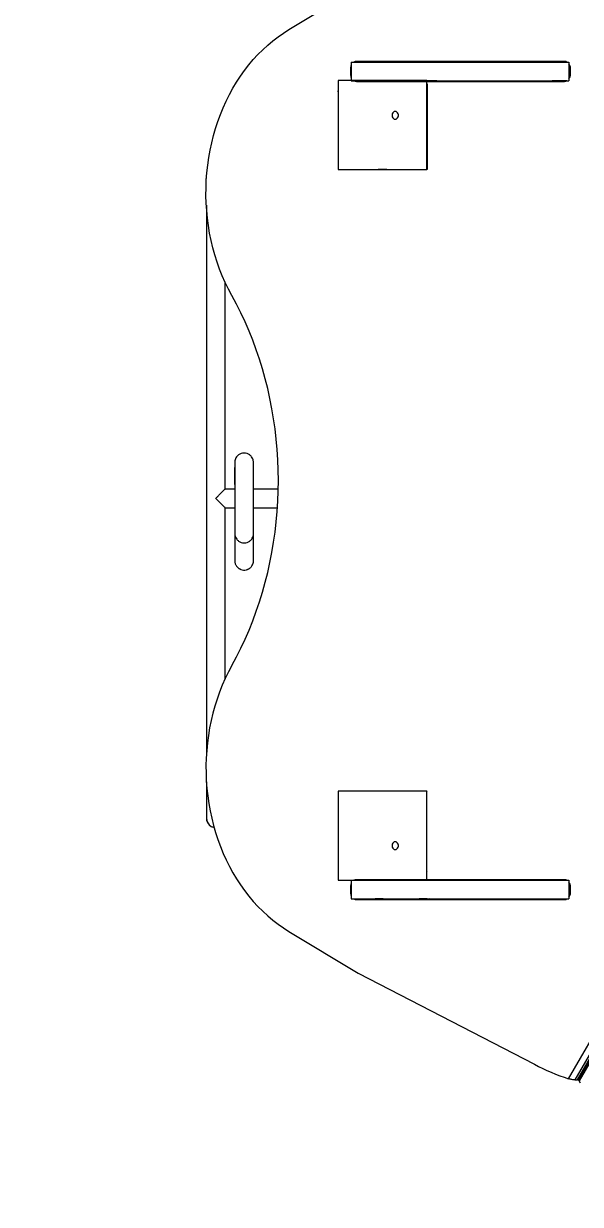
# Model space of a CAD drawing. Header units: millimetres. Extents: x -12977 to 11786, y -11805 to 10558.
# Drawn here: x 494 to 1120, y -6830 to -5501 of the extents above; entities that cross this region are included whole.
import ezdxf

# ---------------------------------------------------------------- set-up
doc = ezdxf.new("R2010")
doc.units = ezdxf.units.MM
for name, color, linetype in [('DIKOM_ОБЪЕКТ', 7, 'Continuous'), ('DIKOM_РАЗМЕР_ЗОНА', 7, 'Continuous'), ('DIKOM_РАЗМЕР_ОБЪЕКТА', 7, 'Continuous')]:
    doc.layers.add(name, color=color, linetype=linetype)
doc.styles.add('style1', font='arial.ttf', dxfattribs={"width": 0.8})
doc.dimstyles.new('1-50', dxfattribs={"dimtxt": 300, "dimasz": 200, "dimexe": 100, "dimexo": 0, "dimgap": 100, "dimtad": 1, "dimtxsty": 'style1', "dimcen": 200, "dimclrd": 7, "dimclre": 7, "dimclrt": 7, "dimadec": 1, "dimazin": 2, "dimtfac": 1, "dimtmove": 0, "dimatfit": 2, "dimfxl": 0, "dimlwd": 25, "dimlwe": 18, "dimarcsym": 0})

# ---------------------------------------------------------------- blocks, each defined once
blk = doc.blocks.new('*D9')
at = {"layer": 'Defpoints', "color": 0, "transparency": 16777216}
for p in [(-11007.4, 666.1), (8788, 666.1), (8788, -10518.7)]:
    blk.add_point(p, dxfattribs=at)
at = {"layer": 'DIKOM_РАЗМЕР_ОБЪЕКТА', "color": 7, "lineweight": 18, "transparency": 16777216}
for p, q in [((-11007.4, 666.1), (-11007.4, -10618.7)), ((8788, 666.1), (8788, -10618.7))]:
    blk.add_line(p, q, dxfattribs=at)
at = {"layer": 'DIKOM_РАЗМЕР_ОБЪЕКТА', "color": 7, "lineweight": 25, "transparency": 16777216}
blk.add_line((-10807.4, -10518.7), (8588, -10518.7), dxfattribs=at)
at = {"layer": 'DIKOM_РАЗМЕР_ОБЪЕКТА', "color": 7, "transparency": 16777216}
for points in [[(-10807.4, -10485.3), (-10807.4, -10552), (-11007.4, -10518.7)], [(8588, -10485.3), (8588, -10552), (8788, -10518.7)]]:
    blk.add_solid(points, dxfattribs=at)
at = {"layer": 'DIKOM_РАЗМЕР_ОБЪЕКТА', "color": 7, "transparency": 16777216, "insert": (-1823.6, -10265.5), "char_height": 300, "attachment_point": 5, "style": 'style1'}
blk.add_mtext('19750', dxfattribs=at)
blk = doc.blocks.new('*D12')
at = {"layer": 'Defpoints', "color": 0, "transparency": 16777216}
for p in [(-12976.7, 124.1), (10764.9, 125.7), (10764.9, -11704.7)]:
    blk.add_point(p, dxfattribs=at)
at = {"layer": 'DIKOM_РАЗМЕР_ЗОНА', "color": 7, "lineweight": 18, "transparency": 16777216}
for p, q in [((-12976.7, 124.1), (-12976.7, -11804.7)), ((10764.9, 125.7), (10764.9, -11804.7))]:
    blk.add_line(p, q, dxfattribs=at)
at = {"layer": 'DIKOM_РАЗМЕР_ЗОНА', "color": 7, "lineweight": 25, "transparency": 16777216}
blk.add_line((-12776.7, -11704.7), (10564.9, -11704.7), dxfattribs=at)
at = {"layer": 'DIKOM_РАЗМЕР_ЗОНА', "color": 7, "transparency": 16777216}
for points in [[(-12776.7, -11671.3), (-12776.7, -11738), (-12976.7, -11704.7)], [(10564.9, -11671.3), (10564.9, -11738), (10764.9, -11704.7)]]:
    blk.add_solid(points, dxfattribs=at)
at = {"layer": 'DIKOM_РАЗМЕР_ЗОНА', "color": 7, "transparency": 16777216, "insert": (-1904.6, -11451.4), "char_height": 300, "attachment_point": 5, "style": 'style1'}
blk.add_mtext('23750', dxfattribs=at)

msp = doc.modelspace()

# ---------------------------------------------------------------- linework, layer by layer
at = {"layer": 'DIKOM_ОБЪЕКТ', "color": 7, "linetype": 'Continuous', "lineweight": 15}
for p, q in [((792.271, -5507.485), (870.252, -5460.409)), ((861.65, -5551.392), (861.65, -5557.792)), ((862.468, -5551.392), (861.65, -5551.392)), ((862.467, -5544.092), (862.467, -5565.092)), ((1102.676, -5543.386), (868.187, -5543.392)), ((868.187, -5543.392), (876.836, -5543.392)), ((876.836, -5543.392), (1102.762, -5543.387)), ((951.537, -5543.391), (950.294, -5544.108)), ((981.538, -5543.39), (980.27, -5544.122)), ((986.363, -5544.068), (987.539, -5543.39)), ((986.366, -5544.067), (987.54, -5543.39)), ((987.539, -5543.389), (986.414, -5544.039)), ((987.54, -5543.39), (986.415, -5544.039)), ((1107.578, -5544.086), (1107.578, -5565.086)), ((1109.212, -5557.786), (1109.213, -5551.386)), ((947.614, -5564.862), (847.613, -5564.862)), ((847.613, -5564.862), (847.613, -5664.862)), ((861.65, -5557.792), (862.467, -5557.792)), ((868.187, -5565.792), (1102.676, -5565.786)), ((943.955, -5565.19), (874.348, -5565.191)), ((909.059, -5565.191), (874.348, -5565.191)), ((909.684, -5565.092), (939.097, -5565.091)), ((932.727, -5565.145), (932.704, -5565.106)), ((932.778, -5565.163), (932.745, -5565.106)), ((958.701, -5565.092), (939.097, -5565.091)), ((939.097, -5565.091), (939.097, -5565.79)), ((943.952, -5565.09), (943.813, -5565.171)), ((943.828, -5565.162), (943.927, -5565.105)), ((943.955, -5565.19), (943.903, -5565.162)), ((943.941, -5565.101), (943.934, -5565.105)), ((943.955, -5565.79), (943.955, -5565.19)), ((947.614, -5664.862), (947.614, -5564.862)), ((947.635, -5564.874), (947.614, -5564.862)), ((947.805, -5568.422), (947.805, -5664.959)), ((949.936, -5565.1), (948.74, -5565.79)), ((949.936, -5565.1), (948.74, -5565.79)), ((949.937, -5565.1), (948.741, -5565.79)), ((949.937, -5565.1), (948.741, -5565.79)), ((958.701, -5565.79), (958.701, -5565.092)), ((961.995, -5565.79), (961.995, -5565.093)), ((1088.522, -5565.088), (1088.521, -5565.088)), ((1088.521, -5565.088), (1088.521, -5565.786)), ((1088.522, -5565.088), (1088.522, -5565.786)), ((1105.347, -5565.088), (1088.522, -5565.088)), ((847.613, -5664.862), (947.614, -5664.862)), ((847.789, -5664.959), (847.613, -5664.862)), ((947.789, -5664.959), (947.614, -5664.862)), ((731.253, -5999.437), (731.138, -6000.658)), ((731.279, -6024.664), (720.322, -6024.665)), ((780.312, -6024.664), (752.372, -6024.664)), ((720.336, -6045.664), (731.299, -6045.665)), ((752.393, -6045.665), (779.38, -6045.665)), ((947.614, -6364.863), (847.613, -6364.863)), ((847.613, -6364.863), (847.613, -6464.862)), ((947.614, -6464.862), (947.614, -6364.863)), ((947.801, -6364.965), (947.614, -6364.863)), ((947.805, -6364.968), (947.801, -6364.968)), ((947.805, -6364.968), (947.802, -6364.968)), ((704.816, -6404.347), (704.824, -6404.351)), ((948.462, -6454.955), (948.46, -6454.954)), ((847.613, -6464.862), (947.614, -6464.862)), ((861.65, -6472.392), (861.65, -6478.792)), ((862.468, -6472.392), (861.65, -6472.392)), ((862.467, -6472.392), (861.65, -6472.392)), ((862.467, -6465.092), (862.467, -6486.092)), ((1102.676, -6464.386), (868.187, -6464.392)), ((868.187, -6464.392), (876.836, -6464.392)), ((868.187, -6464.392), (876.836, -6464.393)), ((876.836, -6464.392), (1102.762, -6464.387)), ((939.097, -6464.391), (939.097, -6465.089)), ((943.955, -6465.089), (943.955, -6464.391)), ((947.635, -6464.874), (947.614, -6464.862)), ((948.63, -6464.391), (949.84, -6465.089)), ((958.701, -6465.089), (958.701, -6464.39)), ((961.995, -6465.088), (961.995, -6464.39)), ((1088.521, -6464.387), (1088.521, -6465.086)), ((1088.523, -6464.387), (1088.522, -6465.086)), ((1107.578, -6465.086), (1107.578, -6486.086)), ((1109.213, -6478.786), (1109.212, -6472.386)), ((861.65, -6478.792), (862.467, -6478.792)), ((868.187, -6486.792), (1102.676, -6486.786)), ((943.941, -6486.101), (943.935, -6486.105)), ((951.184, -6486.79), (949.981, -6486.095)), ((950.053, -6486.042), (951.348, -6486.79)), ((951.36, -6486.79), (950.083, -6486.053)), ((950.217, -6486.084), (951.44, -6486.79)), ((980.217, -6486.082), (981.441, -6486.789)), ((986.259, -6486.116), (987.425, -6486.789)), ((1102.142, -6486.093), (1105.338, -6486.092)), ((792.271, -6522.703), (870.252, -6569.775)), ((1107.169, -6688.411), (1196.249, -6534.124)), ((1202.869, -6536.315), (1114.294, -6689.727)), ((1117.177, -6689.728), (1206.015, -6535.86)), ((1118.044, -6689.562), (1207.141, -6535.245)), ((1209.029, -6533.586), (1118.736, -6689.975)), ((1208.66, -6535.562), (1119.032, -6690.798)), ((870.252, -6569.775), (1068.652, -6672.185)), ((1114.294, -6689.727), (1117.177, -6689.728)), ((1120.474, -6693.295), (1119.032, -6690.798))]:
    msp.add_line(p, q, dxfattribs=at)
at = {"layer": 'DIKOM_ОБЪЕКТ', "color": 7, "linetype": 'Continuous', "lineweight": 15, "flags": 128}
for points in [[(727.94, -5806.767), (724.127, -5799.6), (720.561, -5792.244), (717.249, -5784.713), (714.197, -5777.02), (711.409, -5769.177), (708.892, -5761.199), (706.648, -5753.099), (704.682, -5744.892), (702.998, -5736.591), (701.598, -5728.212), (700.485, -5719.768), (699.66, -5711.275), (699.126, -5702.747), (698.883, -5694.2), (698.931, -5685.648), (699.271, -5677.105), (699.902, -5668.587), (700.822, -5660.109), (702.031, -5651.685), (703.525, -5643.33), (705.303, -5635.059), (707.361, -5626.885), (709.696, -5618.824), (712.304, -5610.889), (715.18, -5603.094), (718.319, -5595.453), (721.716, -5587.979), (725.364, -5580.684), (729.258, -5573.582), (733.391, -5566.685), (737.754, -5560.005), (742.342, -5553.554), (747.146, -5547.342), (752.157, -5541.381), (757.367, -5535.681), (762.767, -5530.252), (768.347, -5525.104), (774.097, -5520.245), (780.009, -5515.683), (786.07, -5511.427), (792.271, -5507.485)], [(862.467, -5544.092), (870.453, -5544.092), (878.736, -5544.091), (887.308, -5544.091), (896.163, -5544.091), (905.294, -5544.09), (914.693, -5544.09), (924.354, -5544.09), (934.268, -5544.089), (944.427, -5544.089), (954.824, -5544.089), (965.45, -5544.088), (976.296, -5544.088), (987.355, -5544.088), (998.616, -5544.088), (1010.072, -5544.087), (1021.713, -5544.087), (1033.529, -5544.087), (1045.512, -5544.086), (1057.651, -5544.086), (1069.937, -5544.086), (1082.36, -5544.086), (1094.911, -5544.086), (1107.578, -5544.086)], [(980.334, -5544.085), (980.633, -5543.912), (981.538, -5543.39)], [(862.467, -5565.092), (870.453, -5565.092), (878.736, -5565.091), (887.308, -5565.091), (896.163, -5565.091), (905.294, -5565.09), (914.693, -5565.09), (924.354, -5565.09), (934.268, -5565.089), (944.427, -5565.089), (954.824, -5565.089), (965.45, -5565.088), (976.296, -5565.088), (987.355, -5565.088), (998.616, -5565.088), (1010.072, -5565.087), (1021.713, -5565.087), (1033.529, -5565.087), (1045.511, -5565.086), (1057.651, -5565.086), (1069.937, -5565.086), (1082.36, -5565.086), (1094.911, -5565.086), (1107.578, -5565.086)], [(874.187, -5565.106), (875.289, -5565.106), (879.29, -5565.107), (883.398, -5565.106), (887.58, -5565.107), (891.809, -5565.107), (896.054, -5565.106), (900.282, -5565.106), (904.465, -5565.107), (908.573, -5565.106), (912.574, -5565.106), (916.442, -5565.106), (920.147, -5565.106), (923.664, -5565.106), (926.966, -5565.106), (930.03, -5565.106), (932.834, -5565.106), (935.358, -5565.106), (937.584, -5565.105), (939.495, -5565.105), (941.077, -5565.105), (942.32, -5565.105), (943.215, -5565.105), (943.754, -5565.105), (943.934, -5565.105)], [(874.187, -5565.106), (875.289, -5565.106), (879.29, -5565.106), (883.398, -5565.106), (887.581, -5565.106), (891.809, -5565.106), (896.053, -5565.106), (900.282, -5565.106), (904.465, -5565.106), (908.573, -5565.106), (909.444, -5565.106)], [(880.364, -5565.14), (880.548, -5565.14), (881.096, -5565.14), (881.991, -5565.14), (883.211, -5565.141), (884.721, -5565.14), (886.481, -5565.141), (888.442, -5565.141), (890.55, -5565.141), (892.75, -5565.141), (894.979, -5565.141), (897.178, -5565.141), (899.287, -5565.14), (901.248, -5565.14), (903.008, -5565.14), (904.518, -5565.141), (905.737, -5565.14), (906.632, -5565.14), (907.18, -5565.14), (907.364, -5565.14), (907.179, -5565.14), (906.632, -5565.14), (905.736, -5565.14), (904.517, -5565.14), (903.006, -5565.14), (901.247, -5565.14), (899.286, -5565.14), (897.177, -5565.14), (894.978, -5565.14), (892.748, -5565.14), (890.549, -5565.14), (888.44, -5565.14), (886.479, -5565.14), (884.72, -5565.14), (883.21, -5565.14), (881.991, -5565.14), (881.095, -5565.14), (880.548, -5565.14), (880.364, -5565.14)], [(880.364, -5565.14), (880.548, -5565.14), (881.095, -5565.14), (881.991, -5565.14), (883.211, -5565.14), (884.721, -5565.141), (886.481, -5565.141), (888.442, -5565.141), (890.55, -5565.141), (892.75, -5565.141), (894.979, -5565.141), (897.179, -5565.141), (899.287, -5565.141), (901.248, -5565.141), (903.008, -5565.141), (904.518, -5565.14), (905.737, -5565.14), (906.633, -5565.14), (907.18, -5565.14), (907.364, -5565.14), (907.179, -5565.14), (906.632, -5565.14), (905.736, -5565.14), (904.517, -5565.14), (903.006, -5565.14), (901.247, -5565.14), (899.286, -5565.14), (897.177, -5565.14), (894.978, -5565.14), (892.748, -5565.14), (890.549, -5565.14), (888.44, -5565.14), (886.479, -5565.14), (884.72, -5565.14), (883.21, -5565.14), (881.99, -5565.14), (881.095, -5565.14), (880.548, -5565.14), (880.364, -5565.14)], [(898.334, -5565.105), (898.156, -5565.105), (897.636, -5565.104), (896.816, -5565.104), (895.762, -5565.105), (894.561, -5565.105), (893.309, -5565.104), (892.107, -5565.104), (891.053, -5565.105), (890.233, -5565.105), (889.713, -5565.105), (889.534, -5565.105), (889.713, -5565.105), (890.233, -5565.104), (891.053, -5565.105), (892.106, -5565.105), (893.308, -5565.105), (894.56, -5565.105), (895.762, -5565.105), (896.816, -5565.105), (897.636, -5565.105), (898.156, -5565.105), (898.334, -5565.105)], [(898.334, -5565.105), (898.156, -5565.105), (897.636, -5565.105), (896.816, -5565.104), (895.763, -5565.104), (894.561, -5565.104), (893.309, -5565.104), (892.107, -5565.104), (891.053, -5565.104), (890.233, -5565.105), (889.713, -5565.105), (889.534, -5565.105), (889.713, -5565.105), (890.233, -5565.105), (891.053, -5565.105), (892.106, -5565.105), (893.308, -5565.105), (894.56, -5565.105), (895.762, -5565.105), (896.816, -5565.105), (897.636, -5565.105), (898.156, -5565.105), (898.334, -5565.105)], [(898.341, -5565.101), (898.162, -5565.101), (897.642, -5565.101), (896.822, -5565.101), (895.769, -5565.101), (894.567, -5565.101), (893.315, -5565.101), (892.113, -5565.101), (891.059, -5565.101), (890.239, -5565.101), (889.719, -5565.101), (889.541, -5565.101), (889.719, -5565.101), (890.239, -5565.101), (891.059, -5565.101), (892.113, -5565.101), (893.314, -5565.101), (894.566, -5565.101), (895.768, -5565.101), (896.822, -5565.101), (897.642, -5565.101), (898.162, -5565.101), (898.341, -5565.101)], [(898.341, -5565.101), (898.162, -5565.101), (897.642, -5565.101), (896.822, -5565.101), (895.769, -5565.101), (894.567, -5565.101), (893.315, -5565.101), (892.113, -5565.101), (891.059, -5565.101), (890.239, -5565.101), (889.719, -5565.101), (889.541, -5565.101), (889.719, -5565.101), (890.239, -5565.101), (891.059, -5565.101), (892.113, -5565.101), (893.314, -5565.101), (894.567, -5565.101), (895.768, -5565.101), (896.822, -5565.101), (897.642, -5565.101), (898.162, -5565.101), (898.341, -5565.101)], [(898.347, -5565.097), (898.169, -5565.097), (897.648, -5565.097), (896.828, -5565.097), (895.775, -5565.097), (894.573, -5565.097), (893.321, -5565.097), (892.119, -5565.097), (891.066, -5565.097), (890.246, -5565.097), (889.725, -5565.097), (889.547, -5565.097), (889.725, -5565.097), (890.245, -5565.097), (891.065, -5565.097), (892.119, -5565.097), (893.32, -5565.097), (894.573, -5565.097), (895.774, -5565.097), (896.828, -5565.097), (897.648, -5565.097), (898.168, -5565.097), (898.347, -5565.097)], [(898.347, -5565.097), (898.169, -5565.097), (897.648, -5565.097), (896.828, -5565.097), (895.775, -5565.097), (894.573, -5565.097), (893.321, -5565.097), (892.119, -5565.097), (891.066, -5565.097), (890.245, -5565.097), (889.725, -5565.097), (889.547, -5565.097), (889.725, -5565.097), (890.245, -5565.097), (891.065, -5565.097), (892.119, -5565.097), (893.32, -5565.097), (894.573, -5565.097), (895.774, -5565.097), (896.828, -5565.097), (897.648, -5565.097), (898.169, -5565.097), (898.347, -5565.097)], [(947.818, -5565.093), (947.64, -5565.093), (947.12, -5565.092), (946.3, -5565.092), (945.246, -5565.093), (944.044, -5565.093), (942.792, -5565.092), (941.59, -5565.092), (940.537, -5565.093), (939.717, -5565.093), (939.196, -5565.092), (939.018, -5565.092), (939.196, -5565.093), (939.717, -5565.093), (940.536, -5565.093), (941.59, -5565.093), (942.792, -5565.093), (944.044, -5565.093), (945.246, -5565.093), (946.299, -5565.093), (947.119, -5565.093), (947.64, -5565.093), (947.818, -5565.093)], [(943.941, -5565.101), (945.033, -5565.1), (946.5, -5565.1), (948.34, -5565.1), (950.549, -5565.099), (953.124, -5565.099), (956.06, -5565.099), (959.351, -5565.098), (962.993, -5565.098), (966.979, -5565.098), (971.301, -5565.097), (975.952, -5565.097), (980.925, -5565.097), (986.209, -5565.097), (991.796, -5565.097), (997.676, -5565.096), (1003.839, -5565.096), (1010.274, -5565.096), (1016.969, -5565.096), (1023.914, -5565.095), (1031.094, -5565.095), (1038.499, -5565.095), (1046.114, -5565.095), (1053.927, -5565.095), (1061.924, -5565.094)], [(958.701, -5565.092), (960.029, -5565.092), (961.03, -5565.092), (961.684, -5565.092), (961.978, -5565.093), (961.995, -5565.093)], [(1061.924, -5565.094), (1066.915, -5565.094), (1071.694, -5565.094), (1076.24, -5565.094), (1080.535, -5565.094), (1084.56, -5565.094), (1088.296, -5565.094), (1088.521, -5565.094)], [(911.898, -5599.691), (910.885, -5599.869), (909.955, -5600.389), (909.181, -5601.21), (908.628, -5602.263), (908.34, -5603.465), (908.34, -5604.717), (908.628, -5605.919), (909.181, -5606.972), (909.955, -5607.793), (910.885, -5608.313), (911.898, -5608.491), (912.911, -5608.312), (913.842, -5607.793), (914.615, -5606.972), (915.168, -5605.919), (915.457, -5604.717), (915.457, -5603.464), (915.168, -5602.263), (914.615, -5601.209), (913.842, -5600.389), (912.911, -5599.869), (911.898, -5599.691)], [(911.898, -5599.691), (910.885, -5599.869), (909.955, -5600.389), (909.181, -5601.21), (908.628, -5602.263), (908.34, -5603.465), (908.34, -5604.717), (908.628, -5605.919), (909.181, -5606.972), (909.955, -5607.792), (910.885, -5608.313), (911.898, -5608.491), (912.911, -5608.313), (913.842, -5607.792), (914.615, -5606.972), (915.168, -5605.919), (915.457, -5604.717), (915.457, -5603.465), (915.168, -5602.263), (914.615, -5601.209), (913.842, -5600.389), (912.911, -5599.869), (911.898, -5599.691)], [(699.379, -5675.328), (699.422, -5674.179), (699.498, -5673.557)], [(699.385, -5675.222), (699.43, -5674.183), (699.49, -5673.67)], [(892.62, -5664.866), (892.805, -5664.866), (893.348, -5664.866), (894.207, -5664.866), (895.32, -5664.866), (896.603, -5664.866), (897.962, -5664.866), (899.295, -5664.866), (900.504, -5664.866), (901.499, -5664.866), (902.206, -5664.866), (902.573, -5664.866), (902.573, -5664.866), (902.205, -5664.866), (901.498, -5664.866), (900.503, -5664.866), (899.293, -5664.866), (897.96, -5664.866), (896.602, -5664.866), (895.319, -5664.866), (894.206, -5664.866), (893.347, -5664.866), (892.805, -5664.866), (892.62, -5664.866)], [(727.94, -6223.425), (733.173, -6213.698), (738.154, -6203.775), (742.877, -6193.664), (747.337, -6183.377), (751.531, -6172.923), (755.454, -6162.312), (759.102, -6151.555), (762.472, -6140.664), (765.56, -6129.648), (768.363, -6118.518), (770.879, -6107.287), (773.104, -6095.963), (775.038, -6084.56), (776.677, -6073.088), (778.02, -6061.558), (779.066, -6049.983), (779.814, -6038.372), (780.264, -6026.739), (780.413, -6015.094), (780.264, -6003.45), (779.814, -5991.816), (779.066, -5980.206), (778.02, -5968.63), (776.677, -5957.101), (775.038, -5945.629), (773.104, -5934.226), (770.879, -5922.903), (768.363, -5911.671), (765.56, -5900.542), (762.472, -5889.526), (759.102, -5878.635), (755.454, -5867.878), (751.531, -5857.268), (747.337, -5846.814), (742.876, -5836.527), (738.154, -5826.416), (733.173, -5816.493), (727.94, -5806.767)], [(731.248, -5994.767), (731.248, -5994.946), (731.248, -5995.482), (731.248, -5996.369), (731.249, -5997.6), (731.251, -5999.164), (731.252, -6001.046), (731.254, -6003.23), (731.256, -6005.697), (731.259, -6008.424), (731.262, -6011.386), (731.265, -6014.559), (731.268, -6017.911), (731.271, -6021.415)], [(731.248, -5994.767), (731.248, -5994.948), (731.249, -5995.49), (731.25, -5996.387), (731.251, -5997.632), (731.253, -5999.214), (731.255, -6001.117), (731.257, -6003.325), (731.26, -6005.818), (731.263, -6008.573), (731.266, -6011.565), (731.269, -6014.767), (731.273, -6018.15), (731.276, -6021.684), (731.279, -6025.337), (731.283, -6029.074), (731.287, -6032.864), (731.291, -6036.67), (731.294, -6040.46), (731.298, -6044.197), (731.301, -6047.85), (731.305, -6051.384), (731.308, -6054.767), (731.311, -6057.969), (731.313, -6060.961), (731.316, -6063.716), (731.318, -6066.209), (731.32, -6068.417), (731.322, -6070.32), (731.323, -6071.902), (731.324, -6073.147), (731.325, -6074.044), (731.325, -6074.586), (731.325, -6074.767)], [(752.418, -6074.747), (752.418, -6074.566), (752.418, -6074.024), (752.417, -6073.126), (752.416, -6071.882), (752.415, -6070.3), (752.414, -6068.397), (752.412, -6066.189), (752.409, -6063.696), (752.407, -6060.941), (752.404, -6057.949), (752.401, -6054.747), (752.398, -6051.364), (752.395, -6047.83), (752.391, -6044.177), (752.388, -6040.439), (752.384, -6036.65), (752.38, -6032.844), (752.377, -6029.054), (752.373, -6025.317), (752.369, -6021.664), (752.366, -6018.13), (752.362, -6014.747), (752.359, -6011.545), (752.356, -6008.553), (752.353, -6005.797), (752.351, -6003.305), (752.348, -6001.097), (752.346, -5999.193), (752.345, -5997.612), (752.343, -5996.367), (752.342, -5995.47), (752.341, -5994.928), (752.341, -5994.747)], [(731.128, -6011.675), (731.128, -6011.683), (731.268, -6013.394)], [(731.3, -6051.01), (731.303, -6054.441), (731.306, -6057.691), (731.309, -6060.728), (731.312, -6063.528), (731.315, -6066.061), (731.317, -6068.306), (731.319, -6070.242), (731.321, -6071.851), (731.323, -6073.118), (731.324, -6074.031), (731.325, -6074.583), (731.325, -6074.767)], [(727.94, -6223.425), (724.127, -6230.592), (720.561, -6237.948), (717.249, -6245.479), (714.197, -6253.173), (711.409, -6261.016), (708.892, -6268.994), (706.648, -6277.094), (704.682, -6285.301), (702.998, -6293.602), (701.598, -6301.981), (700.485, -6310.425), (699.66, -6318.918), (699.126, -6327.446), (698.883, -6335.993), (698.931, -6344.546), (699.271, -6353.088), (699.902, -6361.606), (700.822, -6370.084), (702.031, -6378.508), (703.525, -6386.863), (705.303, -6395.134), (707.361, -6403.307), (709.696, -6411.368), (712.304, -6419.303), (715.18, -6427.098), (718.319, -6434.739), (721.716, -6442.213), (725.364, -6449.508), (729.258, -6456.609), (733.391, -6463.506), (737.755, -6470.186), (742.342, -6476.637), (747.146, -6482.848), (752.157, -6488.809), (757.367, -6494.508), (762.767, -6499.937), (768.347, -6505.085), (774.097, -6509.944), (780.009, -6514.505), (786.07, -6518.761), (792.271, -6522.703)], [(704.824, -6404.351), (706.092, -6404.943), (707.956, -6405.473), (707.959, -6405.474)], [(911.898, -6421.691), (910.885, -6421.869), (909.955, -6422.389), (909.181, -6423.21), (908.628, -6424.263), (908.34, -6425.465), (908.34, -6426.717), (908.628, -6427.919), (909.181, -6428.972), (909.955, -6429.792), (910.885, -6430.313), (911.898, -6430.491), (912.911, -6430.313), (913.842, -6429.792), (914.615, -6428.972), (915.168, -6427.919), (915.456, -6426.717), (915.457, -6425.465), (915.168, -6424.263), (914.615, -6423.21), (913.842, -6422.389), (912.911, -6421.869), (911.898, -6421.691)], [(911.898, -6421.691), (910.885, -6421.869), (909.955, -6422.389), (909.181, -6423.21), (908.628, -6424.263), (908.34, -6425.465), (908.34, -6426.717), (908.628, -6427.919), (909.181, -6428.972), (909.955, -6429.792), (910.885, -6430.313), (911.898, -6430.491), (912.911, -6430.313), (913.842, -6429.792), (914.615, -6428.972), (915.168, -6427.919), (915.457, -6426.717), (915.457, -6425.465), (915.168, -6424.263), (914.615, -6423.209), (913.842, -6422.389), (912.911, -6421.869), (911.898, -6421.691)], [(862.467, -6465.092), (870.453, -6465.092), (878.736, -6465.091), (887.308, -6465.091), (896.162, -6465.091), (905.294, -6465.09), (914.693, -6465.09), (924.354, -6465.09), (934.268, -6465.089), (944.427, -6465.089), (954.824, -6465.089), (965.45, -6465.088), (976.297, -6465.088), (987.355, -6465.088), (998.616, -6465.087), (1010.072, -6465.087), (1021.713, -6465.087), (1033.529, -6465.087), (1045.511, -6465.087), (1057.651, -6465.086), (1069.937, -6465.086), (1082.36, -6465.086), (1094.911, -6465.086), (1107.578, -6465.086)], [(911.297, -6464.963), (911.113, -6464.963), (910.566, -6464.964), (909.67, -6464.964), (908.451, -6464.964), (906.941, -6464.964), (905.182, -6464.964), (903.221, -6464.964), (901.112, -6464.964), (898.913, -6464.964), (896.684, -6464.964), (894.484, -6464.964), (892.375, -6464.964), (890.414, -6464.964), (888.655, -6464.964), (887.144, -6464.964), (885.924, -6464.964), (885.029, -6464.964), (884.481, -6464.963), (884.296, -6464.963), (884.48, -6464.963), (885.027, -6464.963), (885.923, -6464.963), (887.142, -6464.963), (888.652, -6464.963), (890.411, -6464.962), (892.372, -6464.962), (894.481, -6464.962), (896.68, -6464.962), (898.909, -6464.962), (901.109, -6464.962), (903.218, -6464.962), (905.179, -6464.962), (906.938, -6464.963), (908.449, -6464.963), (909.669, -6464.963), (910.564, -6464.963), (911.112, -6464.963), (911.297, -6464.963)], [(902.62, -6464.866), (902.434, -6464.866), (901.892, -6464.866), (901.033, -6464.866), (899.921, -6464.866), (898.638, -6464.866), (897.279, -6464.866), (895.946, -6464.866), (894.737, -6464.866), (893.742, -6464.866), (893.034, -6464.866), (892.666, -6464.866), (892.666, -6464.866), (893.033, -6464.866), (893.741, -6464.866), (894.736, -6464.865), (895.945, -6464.865), (897.278, -6464.865), (898.636, -6464.865), (899.919, -6464.865), (901.032, -6464.865), (901.892, -6464.866), (902.434, -6464.866), (902.62, -6464.866)], [(862.467, -6486.092), (870.453, -6486.092), (878.736, -6486.091), (887.308, -6486.091), (896.163, -6486.09), (905.294, -6486.09), (914.693, -6486.09), (924.354, -6486.09), (934.268, -6486.089), (944.427, -6486.089), (954.824, -6486.089), (965.45, -6486.088), (976.297, -6486.088), (987.355, -6486.088), (998.616, -6486.088), (1010.072, -6486.087), (1021.713, -6486.087), (1033.529, -6486.087), (1045.512, -6486.086), (1057.651, -6486.086), (1069.937, -6486.086), (1082.36, -6486.086), (1094.911, -6486.086), (1107.578, -6486.086)], [(874.187, -6486.106), (875.289, -6486.107), (879.29, -6486.107), (883.398, -6486.106), (887.581, -6486.106), (891.809, -6486.107), (896.054, -6486.106), (900.282, -6486.106), (904.465, -6486.106), (908.573, -6486.106), (912.574, -6486.106), (916.442, -6486.106), (920.147, -6486.106), (923.664, -6486.106), (926.966, -6486.106), (930.03, -6486.106), (932.834, -6486.106), (935.358, -6486.106), (937.584, -6486.105), (939.495, -6486.105), (941.077, -6486.105), (942.32, -6486.105), (943.215, -6486.105), (943.754, -6486.105), (943.935, -6486.105)], [(898.335, -6486.104), (898.156, -6486.105), (897.636, -6486.104), (896.816, -6486.104), (895.763, -6486.105), (894.561, -6486.105), (893.309, -6486.104), (892.107, -6486.104), (891.053, -6486.105), (890.233, -6486.105), (889.713, -6486.105), (889.534, -6486.105), (889.713, -6486.105), (890.233, -6486.105), (891.053, -6486.105), (892.106, -6486.105), (893.308, -6486.105), (894.56, -6486.105), (895.762, -6486.105), (896.816, -6486.105), (897.636, -6486.105), (898.156, -6486.105), (898.335, -6486.104)], [(898.341, -6486.101), (898.162, -6486.101), (897.642, -6486.101), (896.822, -6486.101), (895.769, -6486.101), (894.567, -6486.101), (893.315, -6486.101), (892.113, -6486.101), (891.059, -6486.101), (890.239, -6486.101), (889.719, -6486.101), (889.541, -6486.101), (889.719, -6486.101), (890.239, -6486.101), (891.059, -6486.101), (892.113, -6486.101), (893.314, -6486.101), (894.566, -6486.101), (895.768, -6486.101), (896.822, -6486.101), (897.642, -6486.101), (898.162, -6486.101), (898.341, -6486.101)], [(898.347, -6486.097), (898.169, -6486.097), (897.648, -6486.097), (896.828, -6486.097), (895.775, -6486.097), (894.573, -6486.097), (893.321, -6486.097), (892.119, -6486.097), (891.066, -6486.097), (890.245, -6486.097), (889.725, -6486.097), (889.547, -6486.097), (889.725, -6486.097), (890.245, -6486.097), (891.065, -6486.097), (892.119, -6486.097), (893.32, -6486.097), (894.573, -6486.097), (895.774, -6486.097), (896.828, -6486.097), (897.648, -6486.097), (898.168, -6486.097), (898.347, -6486.097)], [(947.818, -6486.093), (947.64, -6486.093), (947.12, -6486.092), (946.3, -6486.092), (945.246, -6486.093), (944.044, -6486.093), (942.792, -6486.092), (941.59, -6486.092), (940.537, -6486.093), (939.717, -6486.093), (939.196, -6486.093), (939.018, -6486.093), (939.196, -6486.093), (939.716, -6486.093), (940.536, -6486.093), (941.59, -6486.093), (942.792, -6486.093), (944.044, -6486.093), (945.246, -6486.093), (946.299, -6486.093), (947.119, -6486.093), (947.64, -6486.093), (947.818, -6486.093)], [(943.941, -6486.101), (945.033, -6486.1), (946.5, -6486.1), (948.34, -6486.1), (950.549, -6486.099), (953.124, -6486.099), (956.06, -6486.099), (959.351, -6486.098), (962.993, -6486.098), (966.979, -6486.098), (971.301, -6486.098), (975.952, -6486.097), (980.924, -6486.097), (986.209, -6486.097), (991.796, -6486.097), (997.676, -6486.096), (1003.839, -6486.096), (1010.274, -6486.096), (1016.969, -6486.096), (1023.914, -6486.095), (1031.094, -6486.095), (1038.499, -6486.095), (1046.114, -6486.095), (1053.927, -6486.095), (1061.924, -6486.094)], [(1061.924, -6486.094), (1066.915, -6486.094), (1071.694, -6486.094), (1076.241, -6486.094), (1080.535, -6486.094), (1084.56, -6486.094), (1088.296, -6486.094), (1091.729, -6486.093), (1094.842, -6486.093), (1097.624, -6486.093), (1100.06, -6486.093), (1102.142, -6486.093)]]:
    msp.add_lwpolyline(points, dxfattribs=at)
at = {"layer": 'DIKOM_ОБЪЕКТ', "color": 7, "linetype": 'Continuous', "lineweight": 15}
for centre, radius, start, end in [((871.049, -5551.352), 9.399, 155.93152, 180.243204), ((868.224, -5548.989), 5.597, 90.378188, 118.964773), ((876.872, -5548.988), 5.596, 90.374985, 118.953588), ((1102.644, -5548.964), 5.579, 60.984106, 89.668318), ((1100.159, -5551.284), 9.055, 359.358142, 34.97043), ((871.058, -5557.83), 9.408, 179.770488, 204.057203), ((868.219, -5560.214), 5.578, 240.982087, 269.669684), ((868.223, -5560.196), 5.596, 241.033245, 269.62853), ((876.873, -5560.191), 5.602, 240.992257, 269.615314), ((876.872, -5560.196), 5.597, 240.975909, 269.627422), ((909.781, -5567.545), 2.455, 92.266262, 134.39761), ((939.194, -5567.545), 2.455, 92.266262, 134.39761), ((1102.64, -5560.195), 5.591, 270.365902, 298.845761), ((1100.157, -5557.887), 9.056, 325.034473, 0.6425), ((709.877, -6395.148), 10.5, 179.520721, 241.18119), ((709.885, -6395.152), 10.5, 175.343138, 241.18119), ((871.051, -6472.353), 9.401, 155.933576, 180.241148), ((871.052, -6472.353), 9.402, 155.935697, 180.239762), ((868.224, -6469.991), 5.599, 90.383265, 118.960565), ((868.223, -6469.988), 5.596, 90.374689, 118.967646), ((876.872, -6469.988), 5.596, 90.374985, 118.953588), ((876.872, -6469.988), 5.596, 90.374341, 118.949632), ((909.782, -6462.638), 2.456, 225.568378, 267.724724), ((1102.644, -6469.964), 5.579, 60.983935, 89.668488), ((1100.157, -6472.284), 9.056, 359.356174, 34.965372), ((871.052, -6478.831), 9.402, 179.762071, 204.065619), ((1100.157, -6478.887), 9.057, 325.035129, 0.642444), ((868.226, -6481.183), 5.61, 241.073117, 269.597719), ((876.87, -6481.204), 5.589, 241.305175, 269.6437), ((1102.641, -6481.197), 5.589, 270.360921, 298.851396), ((1180.606, -6460.255), 239.684, 242.154211, 252.158001)]:
    msp.add_arc(centre, radius, start, end, dxfattribs=at)
for points, knots in [([(847.234, -5576.386), (847.25, -5576.42), (847.371, -5576.668), (847.5, -5577.104), (847.58, -5577.507), (847.613, -5577.678)], [0, 0, 0, 0, 0.08419979, 0.61319992, 1, 1, 1, 1]), ([(699.394, -5705.299), (699.394, -5705.355), (699.394, -5706.789), (699.395, -5709.868), (699.396, -5714.555), (699.396, -5719.557), (699.397, -5724.826), (699.397, -5730.37), (699.398, -5736.181), (699.398, -5742.255), (699.399, -5748.585), (699.399, -5755.168), (699.4, -5761.995), (699.4, -5769.062), (699.401, -5776.363), (699.401, -5783.891), (699.402, -5791.639), (699.402, -5799.601), (699.403, -5807.77), (699.403, -5816.138), (699.404, -5824.698), (699.404, -5833.443), (699.404, -5842.365), (699.405, -5851.457), (699.405, -5860.709), (699.405, -5870.114), (699.406, -5879.665), (699.406, -5889.351), (699.406, -5899.166), (699.406, -5909.1), (699.407, -5919.144), (699.407, -5929.291), (699.407, -5939.53), (699.407, -5949.853), (699.407, -5960.251), (699.408, -5970.714), (699.408, -5981.234), (699.408, -5991.802), (699.408, -6002.407), (699.408, -6013.042), (699.408, -6023.695), (699.408, -6034.359), (699.408, -6045.024), (699.408, -6055.679), (699.408, -6066.317), (699.408, -6076.927), (699.408, -6087.501), (699.407, -6098.029), (699.408, -6108.502), (699.407, -6118.91), (699.407, -6129.245), (699.407, -6139.497), (699.407, -6149.658), (699.406, -6159.718), (699.406, -6169.669), (699.406, -6179.502), (699.406, -6189.208), (699.405, -6198.779), (699.405, -6208.206), (699.405, -6217.482), (699.405, -6226.597), (699.404, -6235.545), (699.404, -6244.317), (699.403, -6252.905), (699.403, -6261.303), (699.403, -6269.501), (699.402, -6277.495), (699.402, -6285.275), (699.401, -6292.836), (699.401, -6300.17), (699.4, -6307.275), (699.4, -6314.13), (699.399, -6319.988), (699.399, -6323.451), (699.399, -6324.806)], [0, 0, 0, 0, 0.00057992, 0.01472689, 0.02887409, 0.04302144, 0.05716887, 0.07131614, 0.08546359, 0.0996112, 0.11375871, 0.12790623, 0.1420534, 0.15620132, 0.17034876, 0.18449611, 0.19864371, 0.21279127, 0.2269388, 0.24108647, 0.25523383, 0.26938147, 0.28352893, 0.29767674, 0.31182419, 0.32597171, 0.34011918, 0.3542668, 0.36841426, 0.38256188, 0.39670956, 0.41085735, 0.42500469, 0.43915247, 0.45329965, 0.46744723, 0.48159497, 0.49574273, 0.50988992, 0.52403751, 0.53818555, 0.55233288, 0.56648058, 0.58062816, 0.59477555, 0.60892326, 0.62307076, 0.63721844, 0.6513657, 0.66551338, 0.67966135, 0.69380867, 0.7079562, 0.72210385, 0.73625132, 0.75039886, 0.76454644, 0.77869421, 0.7928419, 0.80698944, 0.82113663, 0.83528439, 0.84943177, 0.86357938, 0.87772729, 0.89187449, 0.90602231, 0.92016971, 0.93431729, 0.94846476, 0.96261235, 0.97675977, 0.99090726, 1, 1, 1, 1]), ([(720.408, -6024.742), (720.408, -6024.517), (720.408, -6020.737), (720.408, -6013.411), (720.408, -6002.775), (720.408, -5992.168), (720.408, -5981.599), (720.408, -5971.077), (720.407, -5960.611), (720.407, -5950.211), (720.407, -5939.885), (720.407, -5929.643), (720.407, -5919.493), (720.406, -5909.445), (720.406, -5899.507), (720.406, -5889.688), (720.406, -5879.997), (720.405, -5870.442), (720.405, -5861.031), (720.405, -5851.773), (720.404, -5842.676), (720.404, -5833.748), (720.404, -5824.997), (720.403, -5816.431), (720.403, -5808.05), (720.401, -5799.896), (720.405, -5794.496), (720.402, -5791.882), (720.402, -5791.85)], [0, 0, 0, 0, 0.00263405, 0.04416935, 0.08570419, 0.12723996, 0.1687765, 0.21031201, 0.25184777, 0.29338318, 0.33491914, 0.37645476, 0.41799066, 0.45952532, 0.50106072, 0.54259625, 0.58413288, 0.62566844, 0.66720316, 0.7087387, 0.75027448, 0.79181102, 0.83334627, 0.87488253, 0.91641825, 0.95795374, 0.99948907, 1, 1, 1, 1]), ([(752.341, -5994.747), (752.307, -5994.107), (752.232, -5992.715), (751.561, -5990.526), (750.26, -5988.223), (748.136, -5986.089), (745.22, -5984.535), (741.794, -5983.961), (738.369, -5984.535), (735.452, -5986.089), (733.329, -5988.224), (732.02, -5990.53), (731.37, -5992.722), (731.253, -5994.12), (731.248, -5994.764), (731.248, -5994.767)], [0, 0, 0, 0, 0.05790221, 0.12598795, 0.20516816, 0.295489, 0.39495283, 0.49969158, 0.60443511, 0.70388755, 0.79421316, 0.87353138, 0.94172115, 0.99968564, 1, 1, 1, 1]), ([(731.138, -6000.591), (731.137, -6000.605), (731.135, -6000.638), (731.132, -6001.777), (731.131, -6003.612), (731.129, -6006.014), (731.129, -6008.761), (731.128, -6010.708), (731.128, -6011.681)], [0, 0, 0, 0, 0.12747126, 0.30179463, 0.47622476, 0.65075391, 0.82535731, 1, 1, 1, 1]), ([(731.138, -6000.699), (731.139, -6000.776), (731.14, -6000.926), (731.142, -6001.472), (731.145, -6002.226), (731.147, -6003.169), (731.149, -6004.244), (731.152, -6005.408), (731.154, -6006.546), (731.156, -6007.613), (731.157, -6008.582), (731.159, -6009.536), (731.161, -6010.467), (731.163, -6011.362), (731.164, -6012.222), (731.167, -6013.94), (731.171, -6016.713), (731.177, -6020.6), (731.182, -6023.358), (731.184, -6024.664)], [0, 0, 0, 0, 0.07582996, 0.14790421, 0.21623021, 0.28081311, 0.34165481, 0.39875521, 0.45211336, 0.49141127, 0.52839684, 0.56306898, 0.595427, 0.62546968, 0.65319632, 0.67921259, 0.78847214, 0.89982032, 1, 1, 1, 1]), ([(709.909, -6035.165), (709.913, -6035.16), (710.697, -6034.363), (712.289, -6032.751), (714.379, -6030.634), (716.166, -6028.834), (717.85, -6027.145), (719.322, -6025.686), (720.297, -6024.742), (720.321, -6024.742), (720.331, -6024.742)], [0, 0, 0, 0, 0.00102777, 0.16660429, 0.33704745, 0.45609848, 0.57797083, 0.7554284, 0.89650118, 1, 1, 1, 1]), ([(731.271, -6021.416), (731.272, -6022.4), (731.273, -6023.519), (731.274, -6024.54), (731.274, -6024.664)], [0, 0, 0, 0, 0.87878332, 1, 1, 1, 1]), ([(720.328, -6045.583), (720.351, -6045.61), (720.441, -6045.716), (719.919, -6045.223), (719.002, -6044.326), (717.84, -6043.173), (716.505, -6041.837), (714.857, -6040.179), (712.617, -6037.906), (710.916, -6036.206), (709.913, -6035.17), (709.909, -6035.165)], [0, 0, 0, 0, 0.04326995, 0.16841858, 0.30031606, 0.40115227, 0.5048559, 0.64309075, 0.78525145, 0.99896558, 1, 1, 1, 1]), ([(720.404, -6238.337), (720.404, -6237.501), (720.404, -6233.749), (720.404, -6226.902), (720.405, -6217.803), (720.405, -6208.53), (720.405, -6199.108), (720.406, -6189.542), (720.406, -6179.84), (720.406, -6170.012), (720.407, -6160.064), (720.407, -6150.008), (720.407, -6139.851), (720.407, -6129.601), (720.407, -6119.269), (720.407, -6108.863), (720.408, -6098.393), (720.408, -6087.866), (720.408, -6077.294), (720.408, -6066.685), (720.408, -6056.112), (720.408, -6049.071), (720.408, -6045.583)], [0, 0, 0, 0, 0.01488592, 0.06678349, 0.11868001, 0.17057661, 0.22247448, 0.27437225, 0.32626971, 0.3781663, 0.43006503, 0.48196183, 0.53385877, 0.58575602, 0.63765437, 0.68955063, 0.74144813, 0.79334603, 0.84524208, 0.89713977, 0.94903714, 1, 1, 1, 1]), ([(731.215, -6045.664), (731.218, -6047.384), (731.225, -6052.19), (731.237, -6060.025), (731.247, -6066.949), (731.254, -6071.681), (731.258, -6074.341), (731.262, -6076.894), (731.266, -6079.33), (731.269, -6081.251), (731.271, -6082.701), (731.273, -6083.715), (731.274, -6084.719), (731.276, -6085.756), (731.278, -6086.871), (731.28, -6088.057), (731.282, -6089.305), (731.284, -6090.604), (731.286, -6091.963), (731.288, -6093.37), (731.291, -6094.811), (731.294, -6096.266), (731.296, -6097.716), (731.299, -6099.136), (731.302, -6100.499), (731.304, -6101.765), (731.307, -6102.903), (731.309, -6103.87), (731.311, -6104.656), (731.313, -6104.952), (731.314, -6105.103)], [0, 0, 0, 0, 0.06605352, 0.18469358, 0.30332687, 0.34061773, 0.37743723, 0.41317975, 0.44784391, 0.48143, 0.49673449, 0.51180364, 0.52663707, 0.54195983, 0.5591146, 0.57813123, 0.59776654, 0.61905674, 0.64200123, 0.66659911, 0.69284888, 0.72074865, 0.75029613, 0.78148844, 0.81432225, 0.84879401, 0.8842407, 0.92125963, 0.95984721, 1, 1, 1, 1]), ([(731.291, -6045.664), (731.291, -6045.895), (731.291, -6047.48), (731.294, -6050.328), (731.296, -6054.129), (731.298, -6057.687), (731.3, -6060.947), (731.302, -6063.918), (731.304, -6066.613), (731.305, -6069.102), (731.306, -6071.386), (731.307, -6073.473), (731.308, -6075.368), (731.309, -6077.081), (731.31, -6078.654), (731.311, -6080.139), (731.313, -6082.991), (731.315, -6086.687), (731.317, -6090.944), (731.318, -6093.704), (731.318, -6095.541), (731.319, -6096.659), (731.319, -6097.798), (731.319, -6098.94), (731.32, -6100.061), (731.32, -6101.138), (731.32, -6102.141), (731.32, -6103.04), (731.32, -6103.8), (731.32, -6104.397), (731.32, -6104.799), (731.32, -6104.998), (731.32, -6104.978), (731.32, -6104.972)], [0, 0, 0, 0, 0.00735247, 0.0504732, 0.09148827, 0.1303961, 0.16719726, 0.19996594, 0.23086245, 0.25988825, 0.28704412, 0.31233178, 0.33575258, 0.35730798, 0.37707128, 0.3963483, 0.4156244, 0.4913425, 0.55265916, 0.61397971, 0.63435019, 0.65658961, 0.68069742, 0.70667342, 0.73451753, 0.7642304, 0.79581366, 0.82926972, 0.86460201, 0.90181442, 0.94019623, 0.98039929, 1, 1, 1, 1]), ([(731.325, -6074.767), (731.325, -6074.771), (731.334, -6075.414), (731.45, -6076.812), (732.106, -6079.003), (733.419, -6081.306), (735.546, -6083.437), (738.466, -6084.985), (741.892, -6085.553), (745.317, -6084.972), (748.23, -6083.413), (750.35, -6081.275), (751.646, -6078.969), (752.313, -6076.779), (752.385, -6075.387), (752.418, -6074.747)], [0, 0, 0, 0, 0.00030191, 0.05828, 0.12646286, 0.20578654, 0.29610649, 0.3955692, 0.50030698, 0.60504309, 0.70450836, 0.79483319, 0.874009, 0.94210213, 1, 1, 1, 1]), ([(752.404, -6105.58), (752.405, -6105.56), (752.407, -6105.521), (752.409, -6105.153), (752.41, -6104.581), (752.412, -6103.812), (752.412, -6102.895), (752.413, -6101.872), (752.413, -6100.789), (752.413, -6099.652), (752.413, -6098.488), (752.412, -6097.322), (752.412, -6096.173), (752.412, -6095.059), (752.411, -6093.969), (752.411, -6092.875), (752.41, -6090.644), (752.408, -6087.759), (752.407, -6084.122), (752.405, -6081.14), (752.404, -6078.539), (752.403, -6076.457), (752.402, -6075.42), (752.402, -6074.933)], [0, 0, 0, 0, 0.062669505, 0.125310277, 0.184858416, 0.241321177, 0.294705722, 0.342225954, 0.387019989, 0.429091091, 0.468440905, 0.505069961, 0.538978633, 0.570166047, 0.598794787, 0.626842221, 0.654889616, 0.765080111, 0.824583785, 0.884093401, 0.943642469, 0.973483331, 1, 1, 1, 1]), ([(731.313, -6105.06), (731.329, -6105.553), (731.359, -6106.481), (731.65, -6107.986), (732.126, -6109.4), (732.765, -6110.68), (733.506, -6111.777), (734.282, -6112.671), (734.95, -6113.295), (735.474, -6113.712), (735.759, -6113.92), (736.133, -6114.178), (736.596, -6114.467), (737.342, -6114.864), (738.813, -6115.496), (741.13, -6115.983), (743.526, -6115.81), (744.96, -6115.416), (745.603, -6115.185), (746.149, -6114.966), (746.9, -6114.604), (747.839, -6114.033), (748.843, -6113.253), (749.838, -6112.25), (750.873, -6110.863), (751.754, -6109.09), (752.325, -6107.011), (752.378, -6105.762), (752.407, -6105.094)], [0, 0, 0, 0, 0.09326831, 0.17545285, 0.24656396, 0.30658056, 0.35546007, 0.39317267, 0.41978315, 0.42905813, 0.4358556, 0.43847668, 0.44900409, 0.45751642, 0.47334144, 0.51437995, 0.55320495, 0.57054824, 0.57521102, 0.58121948, 0.59828301, 0.62271604, 0.65466873, 0.69409769, 0.74089492, 0.81454529, 0.90091857, 1, 1, 1, 1]), ([(699.396, -6354.062), (699.396, -6354.366), (699.395, -6356.355), (699.395, -6359.758), (699.394, -6364.248), (699.394, -6368.424), (699.393, -6372.315), (699.393, -6375.908), (699.392, -6379.202), (699.391, -6382.195), (699.391, -6384.882), (699.39, -6387.263), (699.389, -6389.335), (699.389, -6391.095), (699.388, -6392.543), (699.387, -6393.675), (699.386, -6394.498), (699.386, -6394.907), (699.385, -6395.071), (699.386, -6395.063), (699.386, -6395.061)], [0, 0, 0, 0, 0.01139014, 0.07440863, 0.13742558, 0.20044295, 0.26345986, 0.3264765, 0.38949259, 0.45250802, 0.51552127, 0.57853236, 0.64154051, 0.70454187, 0.76753223, 0.83049862, 0.89340408, 0.95609936, 0.99112451, 1, 1, 1, 1]), ([(704.824, -6404.351), (705.333, -6404.595), (706.356, -6405.085), (707.474, -6405.431), (708.059, -6405.489), (708.075, -6405.491)], [0, 0, 0, 0, 0.49002914, 0.98552657, 1, 1, 1, 1]), ([(1114.294, -6689.727), (1113.944, -6689.714), (1113.243, -6689.689), (1111.758, -6689.49), (1110.125, -6689.19), (1108.51, -6688.816), (1107.595, -6688.539), (1107.169, -6688.411)], [0, 0, 0, 0, 0.19676976, 0.39332606, 0.59578602, 0.81158291, 1, 1, 1, 1]), ([(1118.022, -6689.551), (1118.027, -6689.559), (1118.083, -6689.658), (1117.74, -6689.712), (1117.309, -6689.724), (1117.177, -6689.728)], [0, 0, 0, 0, 0.05847091, 0.71149565, 1, 1, 1, 1]), ([(1119.032, -6690.798), (1118.9, -6690.55), (1118.682, -6690.143), (1118.756, -6690.042), (1118.785, -6690.002)], [0, 0, 0, 0, 0.60751795, 1, 1, 1, 1])]:
    msp.add_open_spline(points, degree=3, knots=knots, dxfattribs=at)

# ---------------------------------------------------------------- dimensions: what is measured, and where the dimension line sits
at = {"layer": 'DIKOM_РАЗМЕР_ЗОНА'}
dim = msp.add_linear_dim(base=(10764.904, -11704.658), p1=(-12976.695, 124.079), p2=(10764.904, 125.672), text='23750', dimstyle='1-50', dxfattribs=at)
dim.commit()
dim.dimension.update_dxf_attribs({"geometry": '*D12', "text_midpoint": (-1904.628, -11704.658), "dimtype": 160})
at = {"layer": 'DIKOM_РАЗМЕР_ОБЪЕКТА'}
dim = msp.add_linear_dim(base=(8787.993, -10518.658), p1=(-11007.417, 666.079), p2=(8787.993, 666.082), text='19750', dimstyle='1-50', dxfattribs=at)
dim.commit()
dim.dimension.update_dxf_attribs({"geometry": '*D9', "text_midpoint": (-1823.628, -10518.658), "dimtype": 160})

doc.saveas('drawing.dxf')
